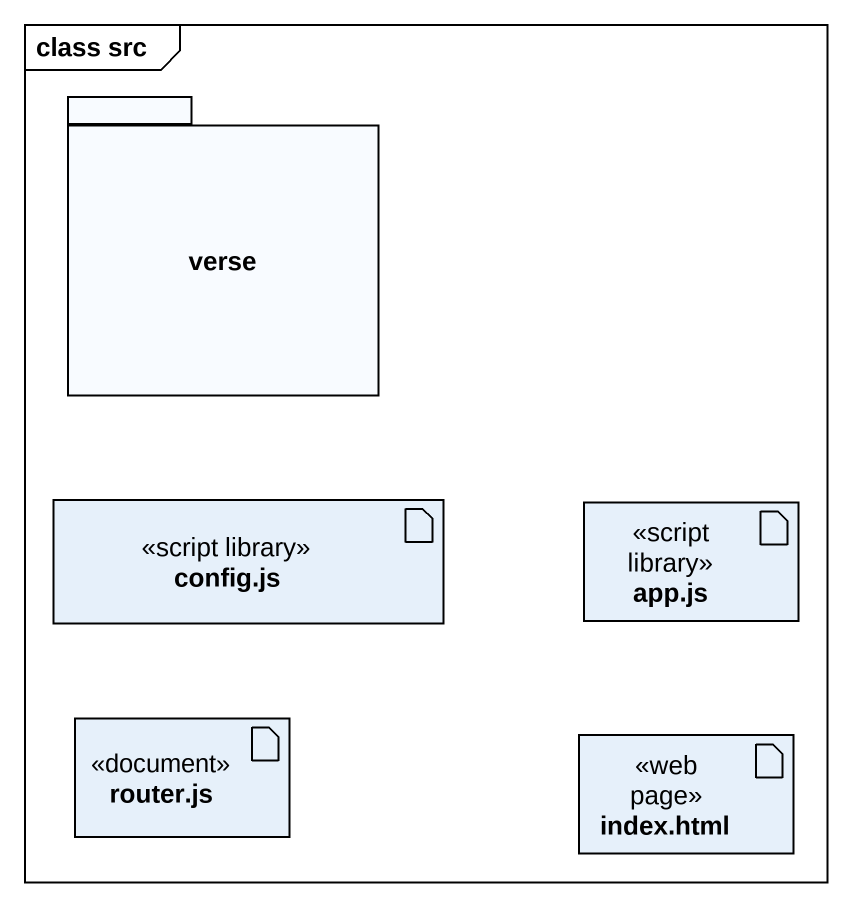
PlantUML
@startuml
mainframe class src
package verse {
}
artifact "config.js" as config_js <<script library>>
artifact "app.js" as app_js <<script library>>
artifact "router.js" as router_js <<document>>
artifact "index.html" as index_html <<web page>>
@enduml
